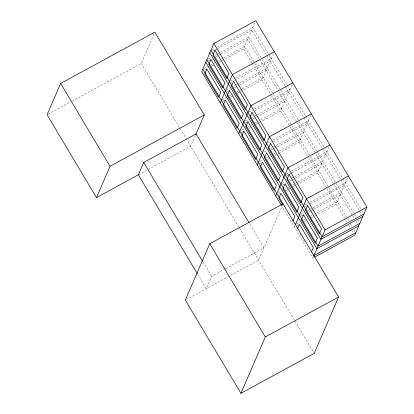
<?xml version="1.0" encoding="UTF-8"?>
<svg xmlns="http://www.w3.org/2000/svg" width="414" height="414" viewBox="0 0 414 414"><rect width="100%" height="100%" fill="white"/><g stroke="black" fill="none" stroke-linecap="round" stroke-linejoin="round"><path stroke-width="0.31" stroke-dasharray="2.07 1.55" d="M72.057 101.156L141.298 63.435L154.086 33.896M195.299 135.642L190.699 146.277L138.359 174.791M222.07 60.594L243.572 48.883L255.262 21.875M273.53 53.525L262.098 79.949L242.858 90.428M292.056 84.591L280.625 111.014L261.384 121.493M225.138 268.981L211.632 276.34L206.281 288.698L197.706 274.322M310.836 115.071L299.146 142.08L279.905 152.559M282.757 204.418L258.621 260.183L185.907 299.798M294.83 225.842L294.323 227.017L296.584 225.785M329.104 146.722L317.673 173.145L292.776 186.704M313.357 256.908L312.844 258.082L281.753 205.939M347.631 177.787L336.194 204.206L314.692 215.922M48.221 114.145L71.487 101.466M211.958 49.83L215.099 48.117M217.195 46.979L252.788 27.588L268.225 53.478M212.656 51.362L214.923 50.13M215.487 49.82L217.184 48.899M217.754 48.588L251.702 30.093L266.59 55.057M207.895 59.223L211.036 57.51M215.223 55.233L216.791 54.374M217.842 53.804L219.932 52.666M220.455 52.381L248.721 36.981L262 59.243M208.594 60.755L210.855 59.523M215.948 56.749L218.214 55.517M218.778 55.207L220.476 54.286M221.045 53.975L247.639 39.485L259.216 58.902M203.828 68.615L207.492 66.623M210.633 64.91L212.206 64.056M213.774 63.197L214.819 62.628M218.483 60.635L219.534 60.061M221.625 58.923L223.198 58.069M223.72 57.784L244.658 46.378L253.922 61.909M204.526 70.152L206.224 69.226M211.885 66.142L214.147 64.91M219.239 62.136L221.506 60.905M230.484 80.896L234.148 78.898M235.721 78.044L271.31 58.653M231.183 82.427L232.316 81.812M234.578 80.58L270.228 61.158M226.422 90.288L229.558 88.575M233.75 86.298L234.795 85.724M236.363 84.87L238.459 83.731M238.981 83.447L267.247 68.046M226.551 92.131L228.249 91.204M234.474 87.815L239.002 85.351M239.566 85.041L266.161 70.551M222.354 99.681L226.018 97.688M229.159 95.976L230.727 95.122M232.301 94.263L233.346 93.693M237.01 91.696L238.055 91.127M240.151 89.988L241.719 89.134M242.247 88.844L263.18 77.444M223.053 101.218L225.314 99.981M230.412 97.207L233.806 95.36M237.765 93.202L240.027 91.97M240.596 91.66L242.293 90.733M249.011 111.961L252.675 109.964M254.243 109.11L289.836 89.719M254.801 110.719L288.755 92.224M245.466 121.069L248.607 119.356M252.271 117.364L253.321 116.789M254.889 115.936L256.985 114.797M257.508 114.512L285.774 99.112M245.078 123.196L246.775 122.27M253.001 118.88L255.826 117.338M256.395 117.033L284.687 101.616M241.926 130.177L244.022 129.039M247.686 127.041L249.254 126.187M250.822 125.328L251.872 124.759M255.536 122.761L256.582 122.192M260.768 119.91L281.706 108.509M241.01 132.589L242.707 131.668M248.933 128.273L252.328 126.425M256.292 124.267L260.815 121.799M267.532 143.027L270.673 141.314M272.769 140.175L308.363 120.784M273.323 141.785L307.276 123.289M263.992 152.135L267.134 150.422M270.797 148.429L271.843 147.855M273.416 147.001L275.507 145.863M276.029 145.578L304.295 130.177M271.522 149.946L273.789 148.714M274.353 148.403L303.214 132.682M259.925 161.527L263.066 159.814M266.73 157.822L268.303 156.968M274.058 153.827L275.108 153.258M279.295 150.975L300.233 139.57M259.537 163.654L261.234 162.728M267.46 159.338L270.29 157.796M274.813 155.333L279.341 152.864M286.058 174.092L289.2 172.379M291.29 171.241L326.884 151.85M286.757 175.624L289.019 174.392M289.588 174.082L291.285 173.161M291.849 172.85L325.802 154.355M281.991 183.485L285.132 181.772M289.324 179.495L290.369 178.92M291.937 178.067L294.033 176.928M294.556 176.643L322.822 161.243M282.69 185.017L283.823 184.401M290.048 181.011L292.31 179.779M292.879 179.469L294.577 178.543M295.141 178.237L321.735 163.747M278.451 192.593L281.592 190.88M285.256 188.887L286.302 188.318M287.875 187.459L288.92 186.89M292.584 184.892L295.203 183.469M295.725 183.185L297.293 182.331M297.816 182.041L318.754 170.635M278.627 194.414L279.76 193.793M285.417 190.714L288.248 189.172M288.812 188.862L289.945 188.246M304.585 205.158L307.726 203.445M309.817 202.306L345.411 182.916M305.284 206.689L306.412 206.074M310.376 203.916L344.324 185.42M300.517 214.55L304.181 212.553M307.323 210.845L308.891 209.986M310.464 209.132L312.554 207.994M313.082 207.709L341.343 192.308M301.216 216.082L303.478 214.85M308.575 212.077L310.836 210.845M311.4 210.535L313.098 209.608M313.667 209.303L340.261 194.813M296.455 223.943L300.119 221.945M303.255 220.238L304.828 219.384M311.111 215.958L312.156 215.389M314.252 214.25L315.82 213.391M316.343 213.106L337.281 201.701M297.154 225.48L300.548 223.627M304.507 221.469L306.769 220.238M311.297 217.769L314.128 216.232M225.697 268.676L263.972 247.826L249.466 223.498M268.841 54.513L286.747 84.544M287.368 85.579L305.273 115.609M305.889 116.644L323.8 146.675M324.416 147.71L342.321 177.741M342.942 178.776L361.774 210.359M362.084 210.876L363.316 212.946M266.921 55.611L285.111 86.122M285.443 86.676L340.686 179.319M341.017 179.873L359.212 210.384M359.543 210.938L361.525 214.266M262.305 59.766L279.595 88.756M280.521 90.309L298.121 119.822M299.048 121.374L316.648 150.887M317.574 152.44L335.169 181.953M336.096 183.505L353.696 213.019M354.622 214.571L356.164 217.164M357.706 219.751L359.254 222.339M259.547 59.456L278.405 91.08M278.731 91.634L296.926 122.146M297.257 122.699L315.452 153.211M315.784 153.765L333.974 184.277M334.305 184.83L352.5 215.342M352.831 215.896L354.156 218.116M356.138 221.443L357.463 223.658M254.848 63.461L272.443 92.974M273.369 94.527L290.97 124.04M291.896 125.592L309.491 155.105M310.417 156.658L328.017 186.171M328.944 187.723L346.544 217.236M347.47 218.789L348.702 220.859M350.554 223.969L352.102 226.556M353.954 229.661L355.186 231.731M243.572 48.883L251.841 62.752M252.173 63.306L271.03 94.925M271.361 95.479L346.782 221.961M348.764 225.288L350.089 227.509M351.745 230.282L353.396 233.056M299.964 233.775L301.283 235.996M303.602 239.877L304.921 242.097M141.298 63.435L185.762 137.997M186.088 138.545L239.168 227.56M239.499 228.114L294.68 320.653M295.011 321.207L314.195 353.38M203.057 261.964L211.632 276.34"/><path stroke-width="0.62" d="M195.812 134.462L204.252 114.968L154.852 32.126L60.635 83.447L47.082 114.761L96.483 197.602L139.052 174.413M96.483 197.602L110.031 166.288L204.252 114.968M249.135 222.944L196.05 133.919L143.705 162.433L138.359 174.791L197.38 273.768M314.547 257.161L354.72 235.271L366.918 207.093L255.769 20.7L213.893 43.511L201.701 71.694L281.422 205.385M220.222 102.755L232.42 74.577L274.291 51.766M238.749 133.82L250.941 105.642L292.817 82.831M283.016 203.823L209.732 243.742L185.343 300.103L240.917 393.3L314.195 353.38L338.585 297.019L202.782 69.185M257.275 164.886L269.467 136.708L311.344 113.897M275.796 195.951L287.994 167.773L329.865 144.962M292.926 221.014L294.851 216.558L280.961 193.26L278.793 198.27L282.431 204.371M295.337 224.673L306.515 198.839L348.391 176.028M297.557 228.782L299.482 224.326L313.377 247.624L311.447 252.079M240.917 393.3L265.307 336.939L338.585 297.019M313.61 256.323L325.042 229.905L366.918 207.093M363.937 213.981L322.061 236.792L210.912 50.399M362.85 216.486L320.979 239.297L209.831 52.904M359.869 223.374L317.993 246.185L206.85 59.792M358.788 225.878L316.912 248.69L205.763 62.297M313.931 255.578L355.807 232.766M213.893 43.511L325.042 229.905M209.732 243.742L265.307 336.939M143.705 162.433L202.725 261.41M60.635 83.447L110.031 166.288M206.86 68.998L204.692 74.008L218.587 97.311L220.755 92.296L206.86 68.998M210.923 59.606L208.759 64.615L222.649 87.913L224.818 82.903L210.923 59.606M214.99 50.213L212.822 55.222L226.717 78.52L228.885 73.511L214.99 50.213M225.387 100.064L223.218 105.073L237.108 128.376L239.276 123.362L225.387 100.064M229.449 90.671L227.281 95.681L241.176 118.978L243.344 113.969L229.449 90.671M233.517 81.279L231.348 86.288L245.238 109.586L247.406 104.576L233.517 81.279M243.908 131.129L241.74 136.139L255.635 159.442L257.803 154.427L243.908 131.129M247.976 121.737L245.807 126.746L259.702 150.044L261.865 145.035L247.976 121.737M252.038 112.344L249.87 117.353L263.765 140.651L265.933 135.642L252.038 112.344M262.435 162.195L260.266 167.204L274.161 190.507L276.329 185.493L262.435 162.195M266.497 152.802L264.329 157.812L278.224 181.109L280.392 176.1L266.497 152.802M270.565 143.41L268.396 148.419L282.291 171.717L284.459 166.707L270.565 143.41M285.023 183.868L282.855 188.877L296.75 212.175L298.918 207.166L285.023 183.868M289.091 174.475L286.923 179.485L300.812 202.782L302.981 197.773L289.091 174.475M303.55 214.933L301.382 219.943L315.271 243.241L317.44 238.231L303.55 214.933M307.612 205.541L305.444 210.55L319.339 233.848L321.507 228.838L307.612 205.541"/></g></svg>
